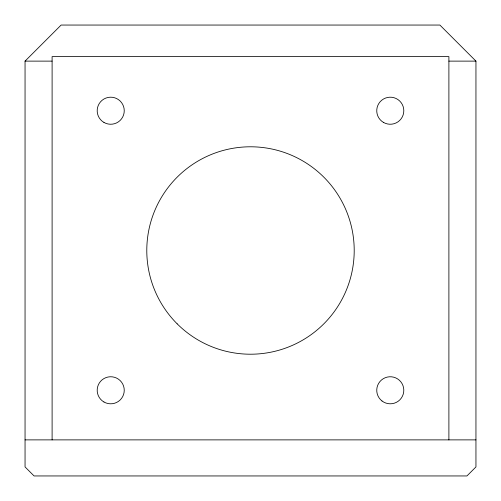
<?xml version="1.0" encoding="UTF-8"?>
<svg xmlns="http://www.w3.org/2000/svg" width="501" height="501" viewBox="0 0 501 501"><rect width="100%" height="100%" fill="white"/><g stroke="black" fill="none" stroke-linecap="round" stroke-linejoin="round"><path stroke-width="0.75" d="M25.05 61.122L61.122 25.05L439.878 25.05L475.95 61.122L475.95 466.932L466.932 475.95L34.068 475.95L25.05 466.932L25.05 61.122L52.104 61.122M448.896 61.122L475.95 61.122M25.05 439.878L475.95 439.878M448.896 439.878L448.896 56.613L52.104 56.613L52.104 439.878M177.166 323.834A103.707 103.707 0 0 0 350.675 277.341A103.707 103.707 0 0 0 223.659 150.325A103.707 103.707 0 0 0 177.166 323.834M382.006 400.982A13.527 13.527 0 0 0 403.681 392.095A13.527 13.527 0 0 0 385.15 377.76A13.527 13.527 0 0 0 382.006 400.982M103.957 401.996A13.527 13.527 0 0 0 124.248 390.279A13.527 13.527 0 0 0 103.957 378.562A13.527 13.527 0 0 0 103.957 401.996M103.957 122.438A13.527 13.527 0 0 0 124.248 110.721A13.527 13.527 0 0 0 103.957 99.004A13.527 13.527 0 0 0 103.957 122.438M383.515 122.438A13.527 13.527 0 0 0 403.806 110.721A13.527 13.527 0 0 0 383.515 99.004A13.527 13.527 0 0 0 383.515 122.438"/></g></svg>
